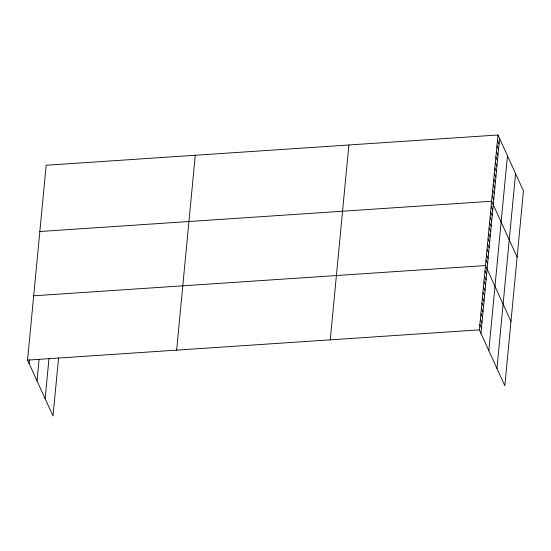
<?xml version="1.0" encoding="UTF-8"?>
<svg xmlns="http://www.w3.org/2000/svg" width="551" height="551" viewBox="0 0 551 551"><rect width="100%" height="100%" fill="white"/><g stroke="black" fill="none" stroke-linecap="round" stroke-linejoin="round"><path stroke-width="0.83" d="M58.585 357.826L53.02 416.005L27.55 360.113L46.174 165.245L497.98 134.995L523.45 190.887L504.826 385.755L479.356 329.856L497.98 134.995M29.155 363.632L29.52 359.803M37.027 380.913L39.08 359.479M45.148 398.724L49.025 358.15M176.644 350.133L195.268 155.265M330.263 339.843L348.879 144.975M480.961 333.376L499.578 138.508M488.833 350.663L507.457 155.795M496.954 368.467L515.571 173.599M39.837 231.503L491.644 201.246L517.12 257.145M33.694 295.804L485.5 265.554L510.977 321.447M27.55 360.113L479.356 329.856M497.45 140.512L499.054 144.031M496.919 146.036L498.524 149.548M496.396 151.553L497.994 155.072M495.866 157.076L497.47 160.596M495.342 162.6L496.94 166.113M494.812 168.117L496.417 171.636M494.281 173.641L495.886 177.16M493.758 179.165L495.356 182.677M493.228 184.681L494.832 188.201M492.704 190.205L494.302 193.718M492.174 195.722L493.779 199.242M491.134 206.604L492.739 210.124M490.624 211.963L492.222 215.482M490.108 217.321L491.712 220.841M489.598 222.68L491.203 226.199M489.088 228.038L490.686 231.558M488.572 233.397L490.176 236.916M488.062 238.762L489.667 242.275M487.552 244.121L489.15 247.633M487.036 249.479L488.641 252.992M486.526 254.837L488.131 258.35M486.01 260.196L487.614 263.709M484.99 270.913L486.588 274.426M484.474 276.271L486.078 279.784M483.964 281.63L485.569 285.149M483.454 286.988L485.052 290.508M482.938 292.347L484.543 295.866M482.428 297.705L484.033 301.225M481.918 303.064L483.516 306.583M481.402 308.422L483.007 311.942M480.892 313.781L482.497 317.3M480.382 319.139L481.98 322.659M479.866 324.498L481.471 328.017"/></g></svg>
